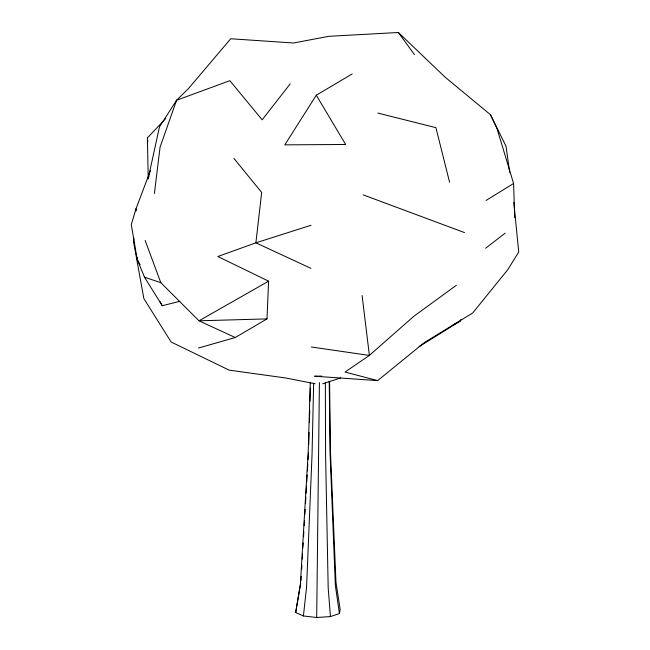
<?xml version="1.0" encoding="UTF-8"?>
<svg xmlns="http://www.w3.org/2000/svg" width="650" height="650" viewBox="0 0 650 650"><rect width="100%" height="100%" fill="white"/><g stroke="black" fill="none" stroke-linecap="round" stroke-linejoin="round"><path stroke-width="0.97" d="M319.41 382.582L316.696 617.5L330.452 616.582L339.422 613.551L340.178 609.562L335.969 582.229L330.436 451.132L329.582 381.493M313.641 383.256L312.057 454.326L306.556 587.34L303.412 615.956L316.696 617.5M310.253 382.793L308.181 452.619L300.357 584.61L295.669 612.544L303.412 615.956M308.734 444.584L309.091 432.477M309.384 422.394L309.733 410.296M309.993 401.221L310.375 388.115M198.494 348.026L235.259 337.521L266.988 318.898L268.604 281.174L217.831 256.506L255.889 242.832L311.082 225.257M301.023 580.409L301.259 576.355M301.673 569.254L301.909 565.199M302.258 559.114L302.551 554.052M302.908 547.966L303.201 542.896M303.558 536.811L303.851 531.741M304.2 525.655L304.501 520.593M304.85 514.508L305.142 509.438M305.5 503.352L305.849 497.266M306.085 493.212L306.499 486.119M306.735 482.064L307.149 474.963M307.385 470.909L307.799 463.808M308.035 459.753L308.441 452.66M133.884 238.03L133.599 242.06L143.869 298.602L171.137 342.022L229.19 370.151L285.854 378.007L315.031 383.736M135.817 210.868L135.964 208.853L150.483 170.568M154.399 193.472L160.079 147.087L176.572 100.246L188.687 88.327L230.717 38.756L293.572 42.998L328.778 36.311L398.377 32.5L445.185 77.22L490.466 114.717L506.033 146.226L509.681 172.356M300.641 583.359L295.669 612.544M149.021 176.118L148.086 178.912L159.453 126.961L176.572 100.246L229.864 80.673L262.178 119.827L290.168 83.891M419.169 346.604L460.07 321.181L461.021 319.386M316.282 95.209L284.822 144.861L345.654 144.479L316.282 95.209L352.194 73.954M148.232 178.165L147.396 137.889L165.726 118.519M321.661 376.082L314.584 376.22L377.674 380.608L424.247 342.631L472.696 312.983L507.747 269.717L518.716 252.054L513.841 202.491M485.639 248.227L505.188 233.147M456.389 285.244L413.822 316.29L369.379 355.412L345.044 372.06L377.674 380.608M486.062 200.468L513.589 183.487L496.998 128.546L490.466 114.717M268.604 281.174L198.998 320.808L160.802 282.661L145.137 240.443M453.001 324.927L460.07 321.181M322.701 383.776L340.478 377.999M136.013 210.876L135.964 208.853L131.284 224.591L137.215 259.415L144.503 277.192L162.256 305.727L179.831 301.308M266.988 318.898L198.998 320.808L235.259 337.521M311.285 346.994L369.379 355.412L362.099 295.498M377.869 113.076L435.906 127.652L449.589 182.244M144.503 277.192L160.802 282.661M363.171 194.854L464.49 232.57M310.928 268.352L255.889 242.832L261.674 192.441L233.951 158.454M398.377 32.5L414.456 54.616M140.107 264.761L137.215 259.415L137.166 257.392M159.851 301.275L162.256 305.727M339.422 613.551L335.359 585.414L330.062 453.123L329.233 381.201M147.396 137.889L147.834 141.879M330.452 616.582L328.185 587.836L325.577 454.642L325.358 382.184M513.589 183.487L514.678 217.547"/></g></svg>
